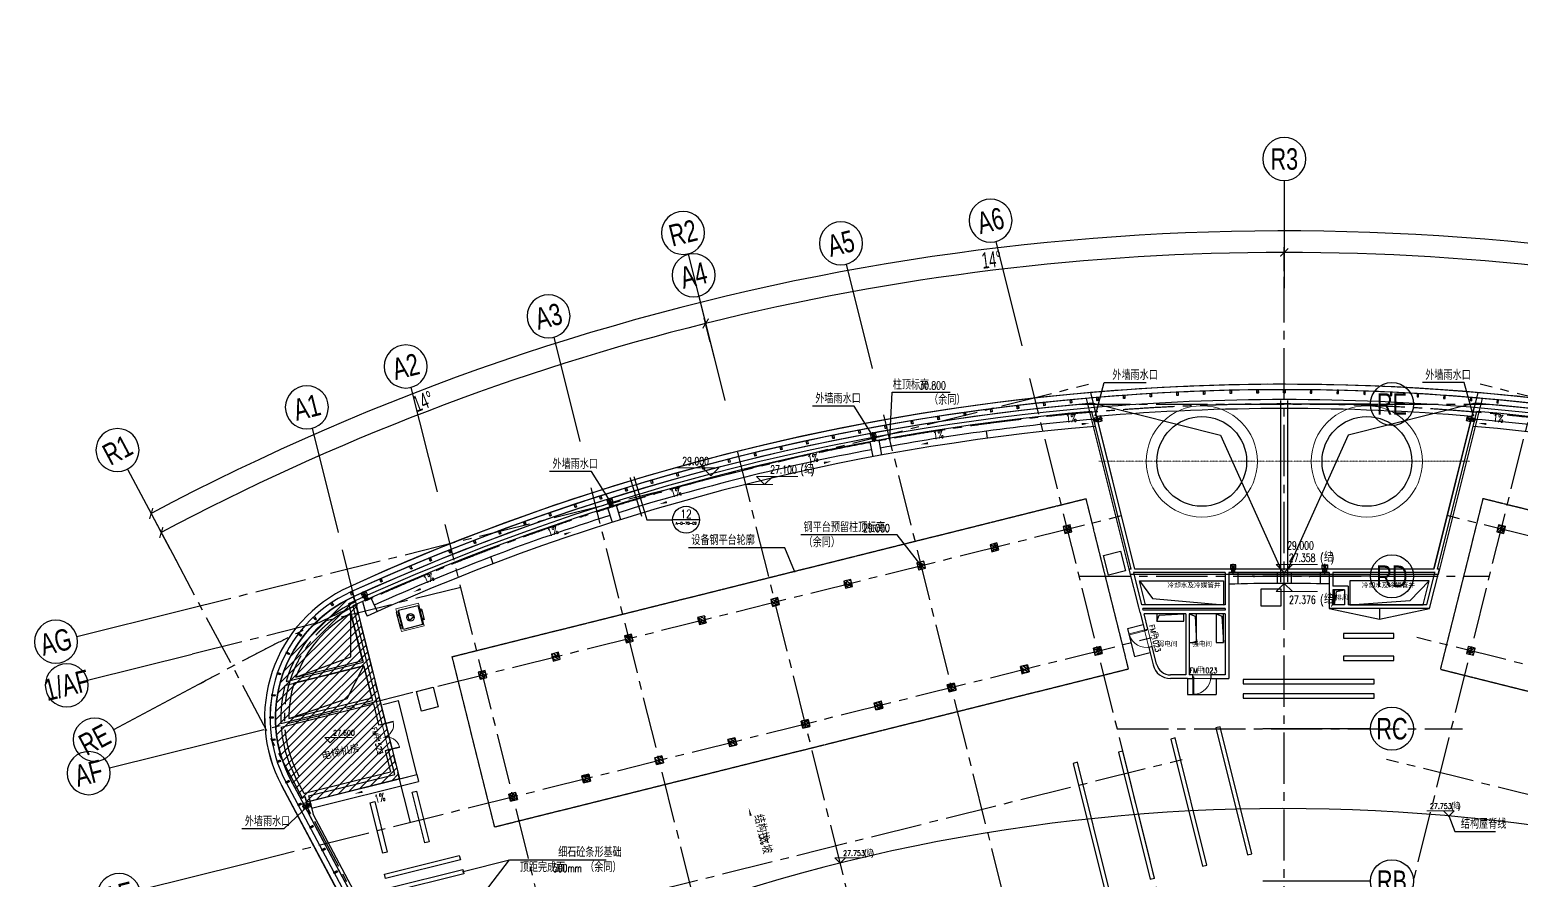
# Model space of a CAD drawing. Extents: x 138868 to 1251000, y -188972 to 132579.
# Drawn here: x 1084868 to 1168005, y 81236 to 128639 of the extents above; entities that cross this region are included whole.
import ezdxf
from ezdxf.enums import TextEntityAlignment as Align

# ---------------------------------------------------------------- set-up
doc = ezdxf.new("R2010")
doc.units = 0
for name, pattern in [('CENTER2', [28.575, 19.05, -3.175, 3.175, -3.175]), ('DASH', [0.35, 0.25, -0.1]), ('DASHDOT', [1, 0.5, -0.25, 0, -0.25])]:
    doc.linetypes.add(name, pattern=pattern)
doc.layers.get('0').update_dxf_attribs({"color": 8})
doc.layers.get('Defpoints').update_dxf_attribs({"color": 8})
for name, color, linetype in [('#幕墙线-平面', 8, 'Continuous'), ('#标注', 8, 'Continuous'), ('#结构边线+内凹外凸边线', 8, 'Continuous'), ('#轴线', 8, 'CENTER2'), ('A-FLOR', 8, 'Continuous'), ('A-FLOR-OVHD', 8, 'DASH'), ('A-FLOR-PIPE', 8, 'Continuous'), ('A-FLOR-SPCL', 8, 'Continuous'), ('A-FLOR-UNDR', 8, 'Continuous'), ('A-Hole', 8, 'Continuous'), ('COLUMN', 8, 'Continuous'), ('CURTWALL', 8, 'Continuous'), ('dim', 8, 'Continuous'), ('DIM_IDEN', 8, 'Continuous'), ('DIM_LEAD', 8, 'Continuous'), ('DIM_SYMB', 8, 'Continuous'), ('G-equip', 8, 'Continuous'), ('STAIR', 8, 'Continuous'), ('建-填充', 8, 'Continuous'), ('数据中心轮廓线', 8, 'Continuous'), ('暖-基础', 8, 'Continuous'), ('暖通风机', 8, 'Continuous')]:
    doc.layers.add(name, color=color, linetype=linetype)
for name, color, linetype, lineweight in [('DIM_ELEV', 8, 'Continuous', 5), ('DOOR_FIRE', 8, 'Continuous', 13), ('DOOR_FIRE_TEXT', 8, 'Continuous', 9), ('DOTE', 8, 'DASHDOT', 5), ('G-设备基础', 8, 'Continuous', 9), ('HVAC-TXT', 8, 'Continuous', 9), ('PUB_TEXT', 8, 'Continuous', 5), ('WALL', 8, 'Continuous', 30)]:
    doc.layers.add(name, color=color, linetype=linetype, lineweight=lineweight)
doc.styles.add('_TCH_DIM', font='SIMPLEX', dxfattribs={"bigfont": 'GBCBIG'})
doc.styles.add('_TCH_LABEL', font='COMPLEX', dxfattribs={"bigfont": 'GBCBIG'})
doc.styles.add('_TCH_WINDOW', font='SIMPLEX', dxfattribs={"height": 3.5, "bigfont": 'GBCBIG'})
doc.styles.add('JHZX', font='jrs.shx', dxfattribs={"width": 0.6, "bigfont": 'jhz.shx'})
doc.styles.get("Standard").update_dxf_attribs({"font": 'arial.ttf'})
doc.dimstyles.new('JZBZ-300', dxfattribs={"dimscale": 300, "dimtxt": 3, "dimasz": 1.5, "dimexe": 1, "dimexo": 1, "dimgap": 0.5, "dimtad": 1, "dimdec": 0, "dimdsep": 46, "dimtxsty": 'JHZX', "dimblk1": 'ARCHTICK', "dimblk2": 'ARCHTICK', "dimsah": 1, "dimcen": 0, "dimclrd": 1, "dimclre": 1, "dimclrt": 2, "dimadec": 1, "dimazin": 2, "dimtfac": 1, "dimtdec": 0, "dimtix": 1, "dimtmove": 0, "dimatfit": 3, "dimfxl": 1, "dimtolj": 1, "dimlwd": -1, "dimlwe": -1, "dimarcsym": 1})

# ---------------------------------------------------------------- blocks, each defined once
blk = doc.blocks.new('$DorLib2D$00000001')
for p, q in [((0.45, 0.975), (0.5, 0.975)), ((0.45, 0), (0.45, 0.975)), ((0.5, 0), (0.5, 0.975)), ((0.5, 0), (0.45, 0))]:
    blk.add_line(p, q)
blk.add_arc((0.475, 0), 0.975, 91.46928, 180)
blk = doc.blocks.new('$DorLib2D$00000002')
for p, q in [((-0.5, 0), (-0.5, 0.4875)), ((-0.475, 0.4875), (-0.5, 0.4875)), ((-0.475, 0), (-0.475, 0.4875)), ((0.475, 0), (0.475, 0.4875)), ((0.475, 0.4875), (0.5, 0.4875)), ((0.5, 0), (0.5, 0.4875)), ((-0.5, 0), (-0.475, 0)), ((0.5, 0), (0.475, 0))]:
    blk.add_line(p, q)
for centre, start, end in [((-0.4875, 0), 0, 88.53072), ((0.4875, 0), 91.46928, 180)]:
    blk.add_arc(centre, 0.4875, start, end)
blk = doc.blocks.new('ysd-w')
at = {"layer": 'A-FLOR-PIPE'}
blk.add_circle((0, 190), 50, dxfattribs=at)
at = {"layer": 'A-FLOR-SPCL'}
for p, q in [((-150, 340), (-35, 225)), ((-150, 100), (-43, 164)), ((35, 225), (150, 340)), ((150, 100), (43, 164))]:
    blk.add_line(p, q, dxfattribs=at)
at = {"layer": 'A-FLOR-SPCL', "ltscale": 0.2}
for p, q in [((-100, 100), (100, -100)), ((-100, -100), (100, 100)), ((0, -150), (0, 390))]:
    blk.add_line(p, q, dxfattribs=at)
at = {"layer": 'A-FLOR-SPCL'}
for points in [[(-150, 100), (150, 100), (150, 340), (-150, 340)], [(-100, -100), (100, -100), (100, 100), (-100, 100)]]:
    blk.add_lwpolyline(points, close=True, dxfattribs=at)
blk = doc.blocks.new('_FZH')
at = {"layer": '建-填充', "ltscale": 300}
h = blk.add_hatch(dxfattribs=at)
h.set_pattern_fill('钢筋混凝土', color=256, scale=0.125, angle=-90)
h.set_pattern_definition([(315, (-0.5, 0.5), (0.22097, 0.22097), []), (320, (-0.5, 0.5), (-0.07844, -0.89658), [0.09375, -1.03125]), (265, (-0.5, 0.5), (0.94024, 0.17344), [0.075, -0.825]), (10.45, (-0.5065, 0.4253), (0.8618, -0.72314), [0.07968, -0.87643]), (316.18, (-0.25, 0.5), (-0.2069, -1.3341), [0.1406, -1.5469]), (6.64, (-0.2672, 0.3888), (1.2176, -1.1683), [0.1195, -1.31464]), (261.18, (-0.25, 0.5), (1.2176, -1.1683), [0.1125, -1.2375]), (291, (-0.3125, 0.375), (-0.50327, -0.74613), [0.09375, -1.03125]), (236, (-0.3125, 0.375), (0.90644, -0.30414), [0.075, -0.825]), (341.45, (-0.3544, 0.3128), (0.40316, -1.0503), [0.07968, -0.87643]), (307.5, (-0.5, 0.5), (0.41612, -0.0152), [0, -0.815, 0, -0.8375, 0, -0.828125]), (277.5, (-0.5, 0.5), (0.49301, -0.32884), [0, -0.4775, 0, -0.79625, 0, -0.315625]), (237.5, (-0.5, 0.77875), (-0.028194, -0.66728), [0, -0.3125, 0, -0.975, 0, -1.29375]), (227.5, (-0.5, 0.90375), (0.12513, -0.72898), [0, -0.40625, 0, -0.6475, 0, -0.91875])])
h.paths.add_polyline_path([(-0.5, 0.5), (-0.5, -0.5), (0.5, -0.5), (0.5, 0.5)])
at = {"layer": '#结构边线+内凹外凸边线'}
blk.add_lwpolyline([(-0.5, -0.5), (0.5, -0.5), (0.5, 0.5), (-0.5, 0.5)], close=True, dxfattribs=at)
blk = doc.blocks.new('A$C1C9E567E')
at = {"layer": '暖通风机'}
for p, q in [((100, 1017), (0, 1017)), ((0, 1017), (0, 82)), ((26, 823), (70, 854)), ((26, 849), (61, 801)), ((33, 806), (77, 837)), ((44, 856), (79, 808)), ((150, 1017), (100, 1017)), ((100, 1017), (100, 82)), ((1250, 851), (1300, 851)), ((1400, 851), (1300, 851)), ((1300, 851), (1300, 249)), ((1400, 851), (1400, 249)), ((100, 82), (0, 82)), ((26, 251), (61, 299)), ((26, 277), (70, 246)), ((33, 294), (77, 263)), ((44, 244), (79, 292)), ((150, 82), (100, 82)), ((909, 550), (577, 719)), ((577, 719), (577, 381)), ((909, 550), (577, 381)), ((1250, 249), (1300, 249)), ((1400, 249), (1300, 249)), ((1326, 772), (1370, 802)), ((1326, 798), (1361, 749)), ((1326, 302), (1361, 351)), ((1326, 328), (1370, 298)), ((1333, 755), (1377, 785)), ((1333, 345), (1377, 315)), ((1344, 805), (1379, 756)), ((1344, 295), (1379, 344))]:
    blk.add_line(p, q, dxfattribs=at)
blk.add_lwpolyline([(150, 1100), (1250, 1100), (1250, 0), (150, 0), (150, 1100)], dxfattribs=at)
blk.add_circle((700, 550), 209, dxfattribs=at)
blk = doc.blocks.new('A$Cfefb2203')
at = {"layer": 'A-FLOR'}
h = blk.add_hatch(dxfattribs=at)
h.set_pattern_fill('ANSI31', color=256, scale=200)
h.set_pattern_definition([(45, (-1144447.16, 454132.05), (-224.5064, 224.5064), [])])
edge = h.paths.add_edge_path()
edge.add_line((-11863, 33547), (-17054, 32253))
edge.add_line((-17054, 32253), (-17126, 32544))
edge.add_line((-17126, 32544), (-17383, 32480))
edge.add_line((-17383, 32480), (-17916, 33482))
edge.add_arc((-11382, 36956), 7400, 114.45316, 208, ccw=False)
edge.add_line((-14445, 43692), (-14342, 43493))
edge.add_line((-14342, 43493), (-14149, 42716))
edge.add_line((-14149, 42716), (-11863, 33547))
blk.add_lwpolyline([(-11863, 33547), (-17054, 32253), (-17126, 32544), (-17383, 32480), (-17916, 33482, -0.432463), (-14445, 43692), (-14342, 43493), (-14149, 42716), (-11863, 33547)], format="xyb", dxfattribs=at)
at = {"layer": 'A-FLOR-OVHD'}
for points in [[(-8924, 40360), (26395, 49166), (28766, 39657), (-6553, 30852)], [(83851, 40360), (48533, 49166), (46162, 39657), (81481, 30852)]]:
    blk.add_lwpolyline(points, close=True, dxfattribs=at)
at = {"layer": 'A-FLOR-PIPE'}
for p, q in [((14857, 52429), (15012, 51593)), ((20911, 52532), (20857, 52928)), ((14365, 52337), (14520, 51501)), ((7441, 49954), (7345, 50343)), ((-267, 48658), (-12, 47847)), ((-124, 48703), (-184, 48894)), ((66, 48763), (6, 48954)), ((209, 48808), (465, 47997)), ((-6632, 45542), (-6774, 45916)), ((34364, 45041), (39964, 45041)), ((34364, 45041), (34364, 44399)), ((34864, 45041), (34864, 44411)), ((37464, 44441), (37464, 45041)), ((39464, 45041), (39464, 44423)), ((39964, 45041), (39964, 44414)), ((-13917, 43438), (-13761, 42813)), ((-13460, 43643), (-13111, 42868)), ((-13761, 42813), (-13672, 42616)), ((42763, 43041), (42763, 42441)), ((-16861, 32301), (-10892, 33789)), ((-16763, 31913), (-10796, 33401)), ((-10892, 33789), (-10796, 33401))]:
    blk.add_line(p, q, dxfattribs=at)
at = {"layer": 'A-FLOR-PIPE', "ltscale": 0.2}
for p, q in [((37064, 45041), (37064, 44441)), ((37864, 44441), (37864, 45041))]:
    blk.add_line(p, q, dxfattribs=at)
at = {"layer": 'A-FLOR-PIPE'}
blk.add_lwpolyline([(39964, 43041), (42763, 42441), (45563, 43041)], dxfattribs=at)
blk.add_circle((-17141, 32025), 100, dxfattribs=at)
for radius, start, end in [(124500, 94.9067, 100.42392), (124500, 79.57608, 85.0933), (124100, 94.87718, 114.3337), (124100, 65.37934, 85.12282), (124500, 100.65329, 107.34672), (124500, 107.57609, 114.05089), (124950, 107.39961, 107.52804), (114900, 88.75326, 91.54603), (102350, 66.77949, 113.30559)]:
    blk.add_arc((37464, -70459), radius, start, end, dxfattribs=at)
at = {"layer": 'A-FLOR-UNDR'}
for p, q in [((37264, 44513), (37264, 54642)), ((37664, 44513), (37664, 54642))]:
    blk.add_line(p, q, dxfattribs=at)
blk.add_lwpolyline([(26772, 54484, 0.085564), (-14445, 43692, 0.432463), (-17916, 33482), (-3183, 5774, 0.389733), (6262, 2445, -0.212437), (70731, 1525, 0.3894), (80263, 4576), (95813, 31838, 0.432715), (92641, 42149, 0.092827), (48155, 54484, 0.092827)], format="xyb", dxfattribs=at)
for radius, start, end in [(125400, 94.86901, 114.45317), (125150, 85.14939, 94.85429), (124650, 85.18641, 94.81359), (125400, 65.47785, 85.13099)]:
    blk.add_arc((37464, -70459), radius, start, end, dxfattribs=at)
at = {"layer": 'A-Hole'}
for points in [[(26820, 54488), (33902, 52708), (37264, 45241)], [(48108, 54488), (41026, 52708), (37664, 45241)], [(29391, 44591), (30118, 43592), (34064, 43241)], [(40264, 43241), (40368, 43984), (40814, 44091)], [(40264, 43241), (40368, 43984), (40814, 44091)], [(41114, 43241), (44472, 43485), (45537, 44591)], [(-17635, 39219), (-14583, 40341), (-14579, 42787)], [(30364, 42341), (30481, 42664), (31864, 42741)], [(32164, 42741), (32487, 42623), (32564, 41141)], [(33664, 42741), (33987, 42623), (34064, 41141)], [(-18032, 36904), (-14787, 38032), (-13848, 39854)]]:
    blk.add_lwpolyline(points, dxfattribs=at)
for points in [[(34064, 44591), (34064, 43241), (29728, 43241), (29391, 44591)], [(40264, 44091), (40814, 44091), (40814, 43241), (40264, 43241)], [(40264, 44091), (40814, 44091), (40814, 43241), (40264, 43241)], [(41114, 44591), (41114, 43241), (45200, 43241), (45537, 44591)], [(30364, 42341), (31864, 42341), (31864, 42741), (30364, 42741)], [(32164, 42741), (32164, 41141), (32564, 41141), (32564, 42741)], [(33664, 42741), (33664, 41141), (34064, 41141), (34064, 42741)]]:
    blk.add_lwpolyline(points, close=True, dxfattribs=at)
for points in [[(-17635, 39219), (-13920, 40145), (-14579, 42787, 0.182518), (-17635, 39219, 0.401471)], [(-13400, 38059), (-13848, 39854), (-17747, 38882, 0.075559), (-18032, 36904), (-13400, 38059)]]:
    blk.add_lwpolyline(points, format="xyb", dxfattribs=at)
at = {"layer": 'COLUMN'}
for points in [[(26826, 40823), (27214, 40920), (27311, 40532), (26923, 40435)], [(48101, 40823), (47713, 40920), (47617, 40532), (48005, 40435)], [(22751, 39807), (23139, 39904), (23236, 39515), (22848, 39419)], [(18676, 38791), (19064, 38888), (19161, 38499), (18773, 38403)], [(14601, 37775), (14989, 37871), (15085, 37483), (14697, 37387)], [(10525, 36759), (10913, 36855), (11010, 36467), (10622, 36370)], [(6450, 35743), (6838, 35839), (6935, 35451), (6547, 35354)], [(2375, 34726), (2763, 34823), (2860, 34435), (2472, 34338)], [(-1700, 33710), (-1312, 33807), (-1216, 33419), (-1604, 33322)], [(-5776, 32694), (-5388, 32791), (-5291, 32403), (-5679, 32306)]]:
    blk.add_lwpolyline(points, close=True, dxfattribs=at)
at = {"layer": 'CURTWALL'}
blk.add_lwpolyline([(26747, 54783, 0.085564), (-14570, 43965, 0.432463), (-18181, 33341), (-3448, 5633, 0.389733), (6380, 2169, -0.212437), (70605, 1253, 0.3894), (80524, 4428), (96073, 31689, 0.432715), (92773, 42418, 0.092827), (48181, 54783)], format="xyb", dxfattribs=at)
blk.add_arc((37464, -70459), 125700, 85.10902, 94.89098, dxfattribs=at)
at = {"layer": 'DIM_ELEV'}
for p, q in [((5939, 50884), (3635, 50884)), ((5489, 50434), (5039, 50884)), ((5489, 50434), (5939, 50884)), ((7441, 49954), (8941, 49954)), ((8491, 49954), (8041, 50404)), ((8041, 50404), (10345, 50404)), ((8491, 49954), (8941, 50404)), ((37464, 45041), (37014, 45491)), ((37014, 45491), (39318, 45491)), ((37464, 45041), (37914, 45491)), ((37464, 44441), (37014, 43991)), ((37464, 44441), (37914, 43991)), ((37014, 43991), (39318, 43991)), ((-15729, 35555), (-16029, 35855)), ((-16029, 35855), (-14493, 35855)), ((-15729, 35555), (-15429, 35855)), ((46941, 31771), (45405, 31771)), ((46641, 31471), (46341, 31771)), ((46641, 31471), (46941, 31771)), ((12703, 28851), (12403, 29151)), ((12403, 29151), (13939, 29151)), ((12703, 28851), (13003, 29151))]:
    blk.add_line(p, q, dxfattribs=at)
at = {"layer": 'DIM_IDEN'}
for p, q in [((1207, 50410), (1933, 47991)), ((1933, 47991), (3364, 47991)), ((4864, 47991), (3364, 47991))]:
    blk.add_line(p, q, dxfattribs=at)
at = {"layer": 'DIM_IDEN', "const_width": 75}
blk.add_lwpolyline([(992, 50345), (1642, 48178)], dxfattribs=at)
at = {"layer": 'DIM_IDEN'}
blk.add_circle((4114, 47991), 750, dxfattribs=at)
at = {"layer": 'DIM_LEAD'}
for p, q in [((15467, 52488), (15598, 55095)), ((15598, 55095), (18828, 55095)), ((26935, 53819), (27429, 55634)), ((27429, 55634), (29762, 55634)), ((47498, 55634), (45166, 55634)), ((47992, 53819), (47498, 55634)), ((13493, 54327), (11161, 54327)), ((14532, 52672), (13493, 54327)), ((-1158, 50674), (-3491, 50674)), ((-119, 49019), (-1158, 50674)), ((15888, 47149), (10509, 47149)), ((17225, 45437), (15888, 47149)), ((9627, 46428), (4248, 46428)), ((10162, 45119), (9627, 46428)), ((-16908, 32083), (-18311, 30756)), ((46633, 31479), (46973, 30613)), ((-18311, 30756), (-20644, 30756)), ((46973, 30613), (49244, 30613)), ((-8307, 28379), (-5727, 29036)), ((-7799, 26341), (-5727, 29036)), ((-5727, 29036), (-348, 29036))]:
    blk.add_line(p, q, dxfattribs=at)
at = {"layer": 'DIM_LEAD', "const_width": 60}
for points in [[(26927, 53790, 1), (26943, 53848, 1)], [(48000, 53790, 1), (47984, 53848, 1)], [(14548, 52647, 1), (14516, 52698, 1)], [(15465, 52459, 1), (15468, 52518, 1)], [(-103, 48994, 1), (-135, 49045, 1)], [(10174, 45091, 1), (10151, 45147, 1)], [(17243, 45413, 1), (17206, 45461, 1)], [(-16887, 32103, 1), (-16930, 32062, 1)], [(46622, 31507, 1), (46644, 31451, 1)], [(-8336, 28371, 1), (-8278, 28386, 1)]]:
    blk.add_lwpolyline(points, format="xyb", close=True, dxfattribs=at)
at = {"layer": 'DIM_SYMB'}
for points in [[(24538, 53167, 0, 0, 0), (26620, 53366, 0, 120, 0), (26173, 53323, 0, 0, 0)], [(50356, 53175, 0, 0, 0), (48273, 53373, 0, 120, 0), (48721, 53331, 0, 0, 0)], [(19225, 52513, 0, 0, 0), (17158, 52189, 0, 120, 0), (17603, 52258, 0, 0, 0)], [(10195, 50813, 0, 0, 0), (12240, 51253, 0, 120, 0), (11800, 51159, 0, 0, 0)], [(4621, 49424, 0, 0, 0), (2608, 48853, 0, 120, 0), (3041, 48976, 0, 0, 0)], [(-4223, 46642, 0, 0, 0), (-2245, 47326, 0, 120, 0), (-2671, 47179, 0, 0, 0)], [(36685, 44841, 0, 0, 0), (35357, 44841, 0, 120, 0), (35807, 44841, 0, 0, 0)], [(37953, 44841, 0, 0, 0), (39282, 44841, 0, 120, 0), (38832, 44841, 0, 0, 0)], [(-9166, 44763, 0, 0, 0), (-11098, 43961, 0, 120, 0), (-10683, 44133, 0, 0, 0)], [(-12340, 33222, 0, 0, 0), (-14370, 32716, 0, 120, 0), (-13934, 32825, 0, 0, 0)], [(8343, 28977, 0, 0, 0), (7608, 31926, 0, 120, 0), (7717, 31490, 0, 0, 0)]]:
    blk.add_lwpolyline(points, format="xyseb", dxfattribs=at)
at = {"layer": 'DOOR_FIRE'}
for p, q in [((29906, 40873), (29664, 41843)), ((30100, 40921), (29858, 41892)), ((33364, 39341), (32364, 39341)), ((33364, 39141), (32364, 39141)), ((-12831, 36604), (-12468, 35148))]:
    blk.add_line(p, q, dxfattribs=at)
at = {"layer": 'DOTE'}
blk.add_line((27128, 51263), (47800, 51263), dxfattribs=at)
at = {"layer": 'G-equip'}
for centre in [(32864, 51242), (42064, 51242)]:
    blk.add_circle(centre, 2500, dxfattribs=at)
at = {"layer": 'G-设备基础'}
for centre in [(32864, 51242), (42064, 51242)]:
    blk.add_circle(centre, 3100, dxfattribs=at)
at = {"layer": 'HVAC-TXT'}
blk.add_lwpolyline([(-12063, 43030), (-10802, 43345), (-10487, 42083), (-11748, 41769)], close=True, dxfattribs=at)
at = {"layer": 'STAIR'}
for p, q in [((32064, 39141), (32064, 38241)), ((33664, 39141), (33664, 38241)), ((-12794, 37695), (-11921, 37913)), ((-10892, 33789), (-11921, 37913)), ((32064, 38241), (33664, 38241)), ((-11766, 33571), (-10892, 33789))]:
    blk.add_line(p, q, dxfattribs=at)
blk.add_lwpolyline([(29591, 42134), (28718, 41917), (29105, 40364), (29978, 40582)], dxfattribs=at)
at = {"layer": 'WALL'}
for p, q in [((29126, 45241), (26881, 54243)), ((45802, 45241), (48046, 54243)), ((28920, 45241), (26729, 54029)), ((46008, 45241), (48199, 54029)), ((29346, 43117), (28817, 45241)), ((28920, 45241), (28817, 45241)), ((34164, 45041), (29048, 45041)), ((29048, 45041), (29073, 45041)), ((29521, 43241), (29073, 45041)), ((34264, 45241), (29126, 45241)), ((34164, 45041), (34164, 43241)), ((40064, 45241), (34264, 45241)), ((39964, 45041), (34364, 45041)), ((34364, 45041), (34364, 43141)), ((39964, 45041), (39964, 44191)), ((45802, 45241), (40064, 45241)), ((40164, 45041), (40164, 44291)), ((45880, 45041), (40164, 45041)), ((45406, 43241), (45855, 45041)), ((45563, 43041), (46111, 45241)), ((45855, 45041), (45880, 45041)), ((46111, 45241), (46008, 45241)), ((39964, 44191), (39964, 43041)), ((41014, 44291), (40164, 44291)), ((40814, 44091), (40164, 44091)), ((40164, 44091), (40164, 43241)), ((40814, 44091), (40814, 43241)), ((41014, 44291), (41014, 43241)), ((-14706, 43298), (-13896, 40048)), ((-14321, 43419), (-14445, 43692)), ((34164, 43241), (29521, 43241)), ((40814, 43241), (40164, 43241)), ((45406, 43241), (41014, 43241)), ((-14472, 43186), (-13678, 40000)), ((29421, 42817), (29346, 43117)), ((29421, 42817), (29664, 41843)), ((34164, 43041), (29571, 43041)), ((29596, 42941), (29571, 43041)), ((32064, 42941), (29596, 42941)), ((31964, 42741), (29646, 42741)), ((29858, 41892), (29646, 42741)), ((31964, 42741), (31964, 39341)), ((34164, 42941), (32064, 42941)), ((34164, 42741), (32164, 42741)), ((32164, 42741), (32164, 39341)), ((34164, 43041), (34164, 42941)), ((34164, 42741), (34164, 39341)), ((34364, 43141), (34364, 42841)), ((34364, 42841), (34364, 39141)), ((40914, 43041), (39964, 43041)), ((45563, 43041), (40914, 43041)), ((29664, 41843), (29858, 41892)), ((30100, 40921), (29906, 40873)), ((29906, 40873), (30148, 39899)), ((30343, 39947), (30100, 40921)), ((-18188, 38978), (-13896, 40048)), ((-13678, 40000), (-13145, 37865)), ((-18250, 38757), (-13848, 39854)), ((-13848, 39854), (-13364, 37914)), ((31964, 39341), (31119, 39341)), ((32064, 39141), (31119, 39141)), ((32064, 39141), (32364, 39141)), ((32364, 39341), (32164, 39341)), ((32364, 39141), (32364, 39341)), ((34164, 39341), (33364, 39341)), ((33364, 39341), (33364, 39141)), ((33364, 39141), (34364, 39141)), ((-18475, 36639), (-13364, 37914)), ((-18463, 36436), (-13315, 37720)), ((-13315, 37720), (-13025, 36555)), ((-12831, 36604), (-13145, 37865)), ((-13025, 36555), (-12831, 36604)), ((-12468, 35148), (-12662, 35100)), ((-12662, 35100), (-12372, 33935)), ((-12129, 33790), (-12468, 35148)), ((-17383, 32480), (-17916, 33482)), ((-17180, 32737), (-17651, 33623)), ((-17078, 32762), (-12372, 33935)), ((-16932, 32592), (-12129, 33790)), ((-17383, 32480), (-17126, 32544)), ((-17180, 32737), (-17078, 32762)), ((-17126, 32544), (-16870, 31514)), ((-16932, 32592), (-16682, 31587)), ((-12630, 23540), (-16870, 31514)), ((-12490, 23703), (-16682, 31587))]:
    blk.add_line(p, q, dxfattribs=at)
for centre, radius, start, end in [((37464, -70459), 125150, 94.85061, 114.63656), ((37464, -70459), 125150, 65.45659, 85.14939), ((37464, -70459), 124950, 94.92872, 114.56048), ((37464, -70459), 124950, 65.43952, 85.07128), ((-11382, 36956), 7400, 114.45317, 165.27539), ((-11382, 36956), 7100, 114.45317, 163.45448), ((31119, 40141), 800, 194, 270), ((31119, 40141), 1000, 194, 270), ((-11382, 36956), 7400, 165.27539, 183.67506), ((-11382, 36956), 7100, 165.31108, 182.55871), ((-11382, 36956), 7400, 183.67506, 208), ((-11382, 36956), 7100, 184.20086, 208)]:
    blk.add_arc(centre, radius, start, end, dxfattribs=at)
at = {"layer": '数据中心轮廓线'}
blk.add_line((-4184, 6378), (-18446, 33200), dxfattribs=at)
blk.add_lwpolyline([(29126, 45241), (26673, 55078, 0.085468), (-14694, 44239, 0.432463), (-18446, 33200), (-3713, 5492, 0.389733), (6498, 1893, -0.212437), (70479, 981, 0.3894), (80785, 4279), (96334, 31540, 0.432715), (92905, 42688, 0.09273), (48255, 55078), (45802, 45241)], format="xyb", close=True, dxfattribs=at)
for centre, radius, start, end in [((37464, -70459), 126000, 85.0411, 94.91561), ((-11382, 36956), 8000, 114.45317, 208)]:
    blk.add_arc(centre, radius, start, end, dxfattribs=at)
at = {"layer": '暖-基础'}
for points in [[(28327, 46232), (28601, 45136), (27664, 44902), (27391, 45999)], [(37264, 44136), (37264, 43176), (36164, 43176), (36164, 44136)], [(40764, 41391), (43564, 41391), (43564, 41641), (40764, 41641)], [(40764, 40141), (43564, 40141), (43564, 40391), (40764, 40391)], [(35164, 38841), (42464, 38841), (42464, 39091), (35164, 39091)], [(-9977, 38655), (-9704, 37558), (-10640, 37325), (-10914, 38421)], [(35164, 38041), (42464, 38041), (42464, 38291), (35164, 38291)], [(33137, 28741), (31371, 35824), (31128, 35763), (32894, 28680)], [(35659, 29370), (33893, 36453), (33651, 36392), (35417, 29309)], [(30226, 28015), (28460, 35098), (28217, 35038), (29983, 27954)], [(27703, 27386), (25937, 34469), (25694, 34409), (27460, 27325)], [(-10216, 30041), (-10458, 29981), (-11160, 32795), (-10917, 32855)], [(-12544, 29461), (-12787, 29400), (-13489, 32214), (-13246, 32275)], [(-8470, 29034), (-12642, 27993), (-12703, 28236), (-8531, 29276)], [(-8277, 28257), (-12449, 27217), (-12509, 27460), (-8337, 28500)]]:
    blk.add_lwpolyline(points, close=True, dxfattribs=at)
at = {"layer": 'A-FLOR-PIPE'}
for p, rotation in [((26948, 53562), 283.9999994114998), ((14592, 52481), 10.53848169782257), ((-59, 48828), 17.46156689554727), ((-13729, 43632), 24.21176555529442), ((-16908, 32083), 104.0000000017371)]:
    blk.add_blockref('ysd-w', p, dxfattribs=dict(at, rotation=rotation))
at = {"layer": 'A-FLOR-PIPE', "xscale": -0.9999999999999997, "rotation": 76.00000058850017}
blk.add_blockref('ysd-w', (47980, 53562), dxfattribs=at)
at = {"layer": 'A-FLOR-PIPE'}
blk.add_blockref('ysd-w', (34614, 45141), dxfattribs=at)
at = {"layer": 'A-FLOR-PIPE', "xscale": -1}
blk.add_blockref('ysd-w', (39714, 45141), dxfattribs=at)
at = {"layer": 'COLUMN'}
for p, xscale, yscale, zscale, rotation in [((25375, 47469), 400.0000000000923, 400.0000000000923, 400.0000000000923, 13.99999999999637), ((49552, 47469), 400.0000000000499, 400.0000000000499, 400.0000000000499, 75.99999999999352), ((21300, 46453), 400.0000000000923, 400.0000000000923, 400.0000000000923, 13.99999999999637), ((17225, 45437), 400.0000000000923, 400.0000000000923, 400.0000000000923, 13.99999999999637), ((13150, 44421), 400.0000000000923, 400.0000000000923, 400.0000000000923, 13.99999999999637), ((9074, 43405), 400.0000000000923, 400.0000000000923, 400.0000000000923, 13.99999999999637), ((4999, 42389), 400.0000000000923, 400.0000000000923, 400.0000000000923, 13.99999999999637), ((924, 41373), 400.0000000000923, 400.0000000000923, 400.0000000000923, 13.99999999999637), ((27069, 40677), 400.0000000000923, 400.0000000000923, 400.0000000000923, 13.99999999999637), ((47859, 40677), 400.0000000000499, 400.0000000000499, 400.0000000000499, 75.99999999999352), ((-3151, 40357), 400.0000000000923, 400.0000000000923, 400.0000000000923, 13.99999999999637), ((-7227, 39341), 400.0000000000923, 400.0000000000923, 400.0000000000923, 13.99999999999637), ((22993, 39661), 400.0000000000923, 400.0000000000923, 400.0000000000923, 13.99999999999637), ((18918, 38645), 400.0000000000923, 400.0000000000923, 400.0000000000923, 13.99999999999637), ((14843, 37629), 400.0000000000923, 400.0000000000923, 400.0000000000923, 13.99999999999637), ((10768, 36613), 400.0000000000923, 400.0000000000923, 400.0000000000923, 13.99999999999637), ((6693, 35597), 400.0000000000923, 400.0000000000923, 400.0000000000923, 13.99999999999637), ((2617, 34581), 400.0000000000923, 400.0000000000923, 400.0000000000923, 13.99999999999637), ((-1458, 33565), 400.0000000000923, 400.0000000000923, 400.0000000000923, 13.99999999999637), ((-5533, 32549), 400.0000000000923, 400.0000000000923, 400.0000000000923, 13.99999999999637)]:
    blk.add_blockref('_FZH', p, dxfattribs=dict(at, xscale=xscale, yscale=yscale, zscale=zscale, rotation=rotation))
at = {"layer": 'DOOR_FIRE', "zscale": 200}
for name, p, xscale, yscale, rotation in [('$DorLib2D$00000001', (29882, 41382), 1000, 1000, 104.0000000000016), ('$DorLib2D$00000001', (32864, 39241), 1000, 1000, 180.0000000000091), ('$DorLib2D$00000002', (-12747, 35852), -1500, 1500, 283.9999999999802)]:
    blk.add_blockref(name, p, dxfattribs=dict(at, xscale=xscale, yscale=yscale, rotation=rotation))
at = {"layer": '暖通风机', "rotation": 13.9999984696355}
blk.add_blockref('A$C1C9E567E', (-11793, 41844), dxfattribs=at)
at = {"layer": 'DOOR_FIRE_TEXT', "style": '_TCH_WINDOW', "width": 0.705882}
for s, p in [('FM', (29915, 42094)), ('1023', (30076, 41448)), ('FM', (-13435, 36384)), ('1523', (-13274, 35738))]:
    blk.add_text(s, height=297.5, rotation=284, dxfattribs=at).set_placement(p)
at = {"layer": 'DOOR_FIRE_TEXT', "style": '_TCH_WINDOW'}
for p in [(30017, 41687), (-13333, 35976)]:
    blk.add_text('甲', height=338, rotation=284, dxfattribs=at).set_placement(p)
at = {"layer": 'DOOR_FIRE_TEXT', "style": '_TCH_WINDOW', "width": 0.705882}
for s, p in [('FM', (32181, 39446)), ('1023', (32847, 39446))]:
    blk.add_text(s, height=297.5, dxfattribs=at).set_placement(p)
at = {"layer": 'DOOR_FIRE_TEXT', "style": '_TCH_WINDOW'}
blk.add_text('甲', height=338, dxfattribs=at).set_placement((32601, 39446))
at = {"layer": 'PUB_TEXT', "style": '_TCH_DIM'}
for s, height, p in [('柱顶标高', 506.4, (15636, 55252)), ('外墙雨水口', 506.4, (27878, 55791)), ('外墙雨水口', 506.4, (45323, 55791)), ('外墙雨水口', 506.4, (11318, 54484)), ('（余同）', 506.4, (17662, 54412)), ('外墙雨水口', 506.4, (-3333, 50831)), ('结', 506, (10705, 50562)), ('钢平台预留柱顶标高', 506.4, (10666, 47307)), ('设备钢平台轮廓', 506.4, (4405, 46586)), ('（余同）', 506.4, (10666, 46467)), ('结', 506, (39678, 45648)), ('结', 506, (39678, 43308)), ('结', 338, (46893, 31876)), ('外墙雨水口', 506.4, (-20486, 30913)), ('结构屋脊线', 506.4, (47310, 30771)), ('细石砼条形基础', 506.4, (-3019, 29193)), ('结', 338, (14179, 29256)), ('顶距完成面', 506.4, (-5156, 28353)), ('（余同）', 506.4, (-1513, 28353))]:
    blk.add_text(s, height=height, dxfattribs=at).set_placement(p)
at = {"layer": 'PUB_TEXT', "style": '_TCH_DIM', "width": 0.705882}
for s, height, p in [('30.800', 446.2, (17110, 55252)), ('29.000', 446.2, (3902, 51041)), ('27.100', 446.2, (8800, 50562)), ('(', 446, (10495, 50562)), (')', 446, (11074, 50562)), ('29.000', 446.2, (13984, 47307)), ('29.000', 446.2, (37623, 46331)), ('27.358', 446.2, (37713, 45648)), ('(', 446, (39468, 45648)), (')', 446, (40046, 45648)), ('27.376', 446.2, (37728, 43308)), ('(', 446, (39468, 43308)), (')', 446, (40046, 43308)), ('27.600', 297.5, (-15563, 35960)), ('27.753', 297.5, (45583, 31876)), ('(', 298, (46753, 31876)), (')', 298, (47139, 31876)), ('27.753', 297.5, (12869, 29256)), ('(', 298, (14039, 29256)), (')', 298, (14425, 29256)), ('500mm', 446.2, (-3313, 28353))]:
    blk.add_text(s, height=height, dxfattribs=at).set_placement(p)
for s, rotation, p in [('1%', 5.45069, (25310, 53399)), ('1%', 354.54931, (49075, 53455)), ('1%', 8.92234, (17915, 52467)), ('1%', 12.15485, (10935, 51133)), ('1%', 15.84515, (3326, 49220)), ('1%', 19.07766, (-3527, 47050)), ('1%', 22.54931, (-10428, 44410)), ('1%', 14, (-13193, 32197)), ('3%', 284, (8146, 30419))]:
    blk.add_text(s, height=446.2, rotation=rotation, dxfattribs=at).set_placement(p)
at = {"layer": 'PUB_TEXT', "style": '_TCH_LABEL'}
for s, height, p, p2 in [('12', 462, (3795, 48077), (4433, 48077)), ('A-0-70-02', 127, (3530, 47726), (4697, 47726))]:
    blk.add_text(s, height=height, dxfattribs=at).set_placement(p, p2, align=Align.FIT)
at = {"layer": 'PUB_TEXT'}
for s, p in [('冷却水及冷媒管井', (30949, 44208)), ('冷却水及冷媒管井', (41786, 44208)), ('排风', (40298, 43530)), ('弱电间', (30399, 40949)), ('强电间', (32326, 40949))]:
    blk.add_text(s, height=264.3, dxfattribs=at).set_placement(p)
blk.add_text('电梯机房', height=396.5, rotation=13.49242, dxfattribs=at).set_placement((-16157, 34617))
at = {"layer": 'PUB_TEXT', "style": '_TCH_DIM'}
for s, height, p in [('结构找', 506.4, (7878, 31492)), ('坡', 506, (8298, 29807))]:
    blk.add_text(s, height=height, rotation=284, dxfattribs=at).set_placement(p)
blk = doc.blocks.new('*U3166')
blk.add_line((0, -20), (0, 0))
blk.add_circle((0, -24), 4)
at = {"style": 'JHZX', "width": 0.75}
blk.add_attdef('AXES', text='', height=4, dxfattribs=at).set_placement((0, -24), align=Align.MIDDLE_CENTER)
blk = doc.blocks.new('*U3167')
blk.add_line((20, 0), (0, 0))
blk.add_circle((24, 0), 4)
at = {"style": 'JHZX', "width": 0.75}
blk.add_attdef('AXES', text='', height=4, dxfattribs=at).set_placement((24, 0), align=Align.MIDDLE_CENTER)
blk = doc.blocks.new('_ARCHTICK')
at = {"color": 0, "linetype": 'ByBlock', "const_width": 0.15}
blk.add_lwpolyline([(-0.5, -0.5), (0.5, 0.5)], dxfattribs=at)
blk = doc.blocks.new('*D3332')
at = {"layer": '#标注', "ltscale": 300, "transparency": 16777216}
for p, q in [((1092691, 99692), (1091494, 101944)), ((1245030, 79636), (1246769, 81501))]:
    blk.add_line(p, q, dxfattribs=at)
blk.add_arc((1154802, -17122), 134550, 47, 118, dxfattribs=at)
at = {"layer": 'Defpoints', "color": 0, "ltscale": 300, "transparency": 16777216}
for p in [(1199347, 109841), (1092832, 99427), (1244826, 79417), (1154802, -17122)]:
    blk.add_point(p, dxfattribs=at)
at = {"layer": '#标注', "ltscale": 300, "transparency": 16777216, "xscale": 450, "yscale": 450, "zscale": 450}
for p, rotation in [((1091635, 101679), 207.9999999999995), ((1246565, 81282), 316.9999999936651)]:
    blk.add_blockref('_ARCHTICK', p, dxfattribs=dict(at, rotation=rotation))
at = {"layer": '#标注', "ltscale": 300, "transparency": 16777216, "insert": (1172443, 116872), "char_height": 900, "attachment_point": 5, "rotation": 352.5, "style": 'JHZX'}
blk.add_mtext('\\A1;71°', dxfattribs=at)
blk = doc.blocks.new('*D3333')
at = {"layer": '#标注', "ltscale": 300, "transparency": 16777216}
for p, q in [((1220351, 97798), (1221020, 98971)), ((1245030, 79636), (1245951, 80624))]:
    blk.add_line(p, q, dxfattribs=at)
blk.add_arc((1154802, -17122), 133350, 47, 60.3, dxfattribs=at)
at = {"layer": 'Defpoints', "color": 0, "ltscale": 300, "transparency": 16777216}
for p in [(1220203, 97538), (1237936, 87143), (1244826, 79417), (1154802, -17122)]:
    blk.add_point(p, dxfattribs=at)
at = {"layer": '#标注', "ltscale": 300, "transparency": 16777216, "xscale": 450, "yscale": 450, "zscale": 450}
for p, rotation in [((1220871, 98710), 150.2999999171138), ((1245746, 80404), 316.9999999936651)]:
    blk.add_blockref('_ARCHTICK', p, dxfattribs=dict(at, rotation=rotation))
at = {"layer": '#标注', "ltscale": 300, "transparency": 16777216, "insert": (1234196, 90763), "char_height": 900, "attachment_point": 5, "rotation": 323.65, "style": 'JHZX'}
blk.add_mtext('\\A1;13.3°', dxfattribs=at)
blk = doc.blocks.new('*D3334')
at = {"layer": '#标注', "ltscale": 300, "transparency": 16777216}
for p, q in [((1186808, 111249), (1187135, 112558)), ((1220351, 97798), (1221020, 98971))]:
    blk.add_line(p, q, dxfattribs=at)
blk.add_arc((1154802, -17122), 133350, 60.3, 76, dxfattribs=at)
at = {"layer": 'Defpoints', "color": 0, "ltscale": 300, "transparency": 16777216}
for p in [(1186736, 110957), (1210031, 104254), (1220203, 97538), (1154802, -17122)]:
    blk.add_point(p, dxfattribs=at)
at = {"layer": '#标注', "ltscale": 300, "transparency": 16777216, "xscale": 450, "yscale": 450, "zscale": 450}
for p, rotation in [((1187062, 112267), 165.9999999999989), ((1220871, 98710), 330.2999999171137)]:
    blk.add_blockref('_ARCHTICK', p, dxfattribs=dict(at, rotation=rotation))
at = {"layer": '#标注', "ltscale": 300, "transparency": 16777216, "insert": (1204655, 107206), "char_height": 900, "attachment_point": 5, "rotation": 338.15, "style": 'JHZX'}
blk.add_mtext('\\A1;15.7°', dxfattribs=at)
blk = doc.blocks.new('*D3335')
at = {"layer": '#标注', "ltscale": 300, "transparency": 16777216}
for p, q in [((1154802, 115178), (1154802, 116528)), ((1186808, 111249), (1187135, 112558))]:
    blk.add_line(p, q, dxfattribs=at)
blk.add_arc((1154802, -17122), 133350, 76, 90, dxfattribs=at)
at = {"layer": 'Defpoints', "color": 0, "ltscale": 300, "transparency": 16777216}
for p in [(1154802, 114878), (1176428, 114463), (1186736, 110957), (1154802, -17122)]:
    blk.add_point(p, dxfattribs=at)
at = {"layer": '#标注', "ltscale": 300, "transparency": 16777216, "xscale": 450, "yscale": 450, "zscale": 450}
for p, rotation in [((1154802, 116228), 179.9999999999996), ((1187062, 112267), 345.999999999999)]:
    blk.add_blockref('_ARCHTICK', p, dxfattribs=dict(at, rotation=rotation))
at = {"layer": '#标注', "ltscale": 300, "transparency": 16777216, "insert": (1171126, 115830), "char_height": 900, "attachment_point": 5, "rotation": 353, "style": 'JHZX'}
blk.add_mtext('\\A1;14°', dxfattribs=at)
blk = doc.blocks.new('*D3336')
at = {"layer": '#标注', "ltscale": 300, "transparency": 16777216}
for p, q in [((1154802, 115178), (1154802, 116528)), ((1122796, 111249), (1122469, 112558))]:
    blk.add_line(p, q, dxfattribs=at)
blk.add_arc((1154802, -17122), 133350, 90, 104, dxfattribs=at)
at = {"layer": 'Defpoints', "color": 0, "ltscale": 300, "transparency": 16777216}
for p in [(1143953, 115786), (1154802, 114878), (1122868, 110957), (1154802, -17122)]:
    blk.add_point(p, dxfattribs=at)
at = {"layer": '#标注', "ltscale": 300, "transparency": 16777216, "xscale": 450, "yscale": 450, "zscale": 450}
for p, rotation in [((1154802, 116228), 359.9999999999996), ((1122542, 112267), 194.0000000000007)]:
    blk.add_blockref('_ARCHTICK', p, dxfattribs=dict(at, rotation=rotation))
at = {"layer": '#标注', "ltscale": 300, "transparency": 16777216, "insert": (1138478, 115830), "char_height": 900, "attachment_point": 5, "rotation": 7, "style": 'JHZX'}
blk.add_mtext('\\A1;14°', dxfattribs=at)
blk = doc.blocks.new('*D3337')
at = {"layer": '#标注', "ltscale": 300, "transparency": 16777216}
for p, q in [((1122796, 111249), (1122469, 112558)), ((1092691, 99692), (1092057, 100884))]:
    blk.add_line(p, q, dxfattribs=at)
blk.add_arc((1154802, -17122), 133350, 104, 118, dxfattribs=at)
at = {"layer": 'Defpoints', "color": 0, "ltscale": 300, "transparency": 16777216}
for p in [(1122868, 110957), (1112122, 109214), (1092832, 99427), (1154802, -17122)]:
    blk.add_point(p, dxfattribs=at)
at = {"layer": '#标注', "ltscale": 300, "transparency": 16777216, "xscale": 450, "yscale": 450, "zscale": 450}
for p, rotation in [((1122542, 112267), 14.00000000000064), ((1092198, 100619), 207.9999999999994)]:
    blk.add_blockref('_ARCHTICK', p, dxfattribs=dict(at, rotation=rotation))
at = {"layer": '#标注', "ltscale": 300, "transparency": 16777216, "insert": (1106799, 107932), "char_height": 900, "attachment_point": 5, "rotation": 21, "style": 'JHZX'}
blk.add_mtext('\\A1;14°', dxfattribs=at)
blk = doc.blocks.new('LZ')
at = {"layer": '#幕墙线-平面', "ltscale": 250}
for points in [[(-33, 0, -0.414214), (-40, 7), (-40, 172, -0.414214), (-33, 180), (32, 180, -0.414214), (40, 172), (40, 7, -0.414214), (32, 0)], [(-33, 6, -0.414214), (-34, 7), (-34, 172, -0.414214), (-33, 174), (32, 174, -0.414214), (34, 172), (34, 7, -0.414214), (32, 6)]]:
    blk.add_lwpolyline(points, format="xyb", close=True, dxfattribs=at)

msp = doc.modelspace()

# ---------------------------------------------------------------- linework, layer by layer
at = {"layer": '#幕墙线-平面', "ltscale": 500}
msp.add_lwpolyline([(1234785.7, 80237, 0.2860735), (1102644.4, 97576.7, 0.4324632), (1098892.4, 86538.5), (1113625.3, 58830, 0.3897333), (1123836.5, 55231, -0.2739153), (1203366.8, 44807.5, 0.3894), (1214154.3, 45646.7), (1235558.2, 68599.6, 0.4327153)], format="xyb", close=True, dxfattribs=at)
msp.add_lwpolyline([(1102644.4, 97576.7, 0.4324632), (1098892.4, 86538.5), (1113625.3, 58830, 0.3897333), (1123836.5, 55231, -0.2124371), (1187817.5, 54318.8, 0.3894), (1198122.7, 57617.2), (1213672.2, 84878.4, 0.4327153), (1210243.2, 96026, 0.224249), (1102644.4, 97576.7)], format="xyb", dxfattribs=at)
at = {"layer": '#幕墙线-平面'}
msp.add_lwpolyline([(1234595.3, 80005.2, 0.2860735), (1102768.6, 97303.6, 0.4324632), (1099157.3, 86679.4), (1113890.2, 58970.8, 0.3897333), (1123718.5, 55506.8, -0.2739153), (1203551.9, 45043.6, 0.3894), (1213934.9, 45851.3), (1235338.8, 68804.2, 0.4327153), (1234595.3, 80005.2)], format="xyb", dxfattribs=at)
at = {"layer": '#幕墙线-平面', "ltscale": 300}
msp.add_lwpolyline([(1102768.6, 97303.6, 0.4324632), (1099157.3, 86679.4), (1113890.2, 58970.8, 0.3897333), (1123718.5, 55506.8, -0.2124371), (1187943.4, 54591.2, 0.3894), (1197862.1, 57765.8), (1213411.6, 85027, 0.4327153), (1210111.2, 95756.6, 0.224249)], format="xyb", close=True, dxfattribs=at)
at = {"layer": '#轴线', "ltscale": 150}
for p, q in [((1154802, 52322.3), (1154802, 114878.4)), ((1152523.4, 61461.4), (1140620.8, 109200)), ((1157080.6, 61461.4), (1168983.2, 109200)), ((1093309, 96270.1), (1143891.3, 108881.7)), ((1216295, 96270.1), (1165712.7, 108881.7)), ((1143368.8, 107778.4), (1166235.2, 107778.4)), ((1144372.9, 59429.3), (1132470.3, 107167.8)), ((1138501, 48258), (1124319.8, 105135.7)), ((1128071.9, 55365), (1116169.3, 103103.5)), ((1095135.5, 88944.4), (1145717.8, 101556)), ((1214468.4, 88944.4), (1163886.2, 101556)), ((1119921.4, 53332.8), (1108018.9, 101071.4)), ((1122224.6, 44147.5), (1092831.7, 99427.5)), ((1106080.2, 84458.9), (1102294.1, 99644)), ((1143368.8, 98178.4), (1166235.2, 98178.4)), ((1093913.8, 93844.4), (1108889.8, 97578.3)), ((1096829, 82152.3), (1147411.3, 94763.9)), ((1221212.9, 80048.5), (1162192.7, 94763.9)), ((1145488.1, 89678.4), (1164737.8, 89678.4)), ((1098522.4, 75360.3), (1149104.7, 87971.8)), ((1211081.5, 75360.3), (1160499.2, 87971.8))]:
    msp.add_line(p, q, dxfattribs=at)
for centre, radius, start, end in [((1154802, -17121.6), 124900, 45.623668, 118.956278), ((1105956, 90293.8), 6900, 114.453166, 208)]:
    msp.add_arc(centre, radius, start, end, dxfattribs=at)
at = {"layer": 'dim', "ltscale": 300}
for points in [[(1146463.9, 98578.4), (1144011.3, 108415.5, 0.0854679), (1102644.4, 97576.2, 0.4324632), (1098892.4, 86538), (1113625.3, 58829.5, 0.3897333), (1123836.5, 55230.5, -0.2124371), (1187817.5, 54318.3, 0.3894), (1198122.7, 57616.7), (1213672.2, 84877.9, 0.4327153), (1210243.2, 96025.5, 0.0927305), (1165592.7, 108415.5), (1163140, 98578.4)], [(1146229.6, 98278.4), (1143782.1, 108094.4, 0.0849555), (1102768.6, 97303.1, 0.4324632), (1099157.3, 86678.9), (1113890.2, 58970.3, 0.3897333), (1123718.5, 55506.3, -0.2124371), (1187943.4, 54590.7, 0.3894), (1197862.1, 57765.3), (1213411.6, 85026.5, 0.4327153), (1210111.2, 95756.1, 0.0922174), (1165821.8, 108094.4), (1163374.4, 98278.4)]]:
    msp.add_lwpolyline(points, format="xyb", close=True, dxfattribs=at)

# ---------------------------------------------------------------- block references
at = {"layer": '#幕墙线-平面', "ltscale": 300}
for p, rotation in [((1144382.3, 108146.3), 184.7549057329059), ((1145868, 108261), 184.0756553878718), ((1147355, 108358.1), 183.3964050428381), ((1148843.1, 108437.6), 182.7171546978041), ((1150332, 108499.4), 182.0379043527703), ((1151821.5, 108543.6), 181.3586540077363), ((1153311.5, 108570.1), 180.6794036627026), ((1154802, 108578.9), 180), ((1136979.6, 107309), 188.1511574580754), ((1138455.9, 107511.6), 187.4719071130414), ((1139934.6, 107696.6), 186.7926567680076), ((1141415.3, 107864.1), 186.1134064229737), ((1142898, 108014), 185.4341560779398), ((1132566.4, 106596.6), 190.188908493177), ((1134034.6, 106851.5), 189.5096581481432), ((1135505.7, 107089), 188.8304078031092), ((1128181.3, 105727.7), 192.2266595282788), ((1129639.5, 106034.7), 191.5474091832448), ((1131101.3, 106324.3), 190.868158838211), ((1125276.3, 105062.1), 193.5851602183465), ((1126726.8, 105403.5), 192.9059098733127), ((1120950.4, 103934.9), 195.6229112534483), ((1122387.8, 104327.7), 194.9436609084143), ((1123829.9, 104703.4), 194.2644105633805), ((1118089.9, 103098.3), 196.981411943516), ((1119517.6, 103525.1), 196.3021615984821), ((1116667.3, 102654.7), 197.6606622885498), ((1113838.3, 101716.9), 199.0191629786176), ((1115250, 102194.2), 198.3399126335839), ((1111032.4, 100712.3), 200.3776636686854), ((1112432.4, 101222.9), 199.6984133236516), ((1109638.6, 100185.2), 201.0569140137194), ((1107158.2, 99199.3), 203.773915393855), ((1108251.1, 99641.5), 201.7361643587533), ((1106068.5, 98747), 203.0946650488211), ((1102769.6, 97304.1), 203.773915393855), ((1104409.2, 98035.1), 203.773915393855), ((1101672.3, 96692.8), 213.8015627837192), ((1100689, 95911.1), 223.1587955091839), ((1099845.8, 94980.1), 232.5160282346484), ((1099165.3, 93924.3), 241.873260960113), ((1098665.4, 92771.9), 251.2304936855776), ((1098359.6, 91553.5), 260.5877264110422), ((1098256, 90301.7), 269.9449591365068), ((1098357.2, 89049.7), 279.3021918619714), ((1098660.7, 87830.7), 288.659424587436), ((1099158.3, 86677.4), 297.9999999999995), ((1099828, 85417.9), 297.9999999999995), ((1100497.7, 84158.4), 297.9999999999995), ((1101167.4, 82899), 297.9999999999995), ((1101837, 81639.5), 297.9999999999995)]:
    msp.add_blockref('LZ', p, dxfattribs=dict(at, rotation=rotation))
for p, xscale, rotation in [((1154802, 108578.9), -1, 180), ((1156292.5, 108570.1), -1, 179.3205963372974), ((1157782.4, 108543.6), -1, 178.6413459922636), ((1159272, 108499.4), -1, 177.9620956472297), ((1160760.9, 108437.6), -1, 177.2828453021959), ((1162248.9, 108358.1), -1, 176.6035949571618), ((1163735.9, 108261), -0.9999999999999996, 175.924344612128), ((1165221.7, 108146.3), -0.9999999999999996, 175.2450942670941), ((1166706, 108014), -1, 174.5658439220602)]:
    msp.add_blockref('LZ', p, dxfattribs=dict(at, xscale=xscale, rotation=rotation))
at = {"layer": '#标注'}
ref = msp.add_blockref('*U3166', (1154802, 114240.5), dxfattribs=dict(at, xscale=-300.0000000000001, yscale=300.0000000000001, zscale=300.0000000000001, rotation=180))
ref.add_attrib('AXES', 'R3', dxfattribs={"layer": '0', "height": 1200, "style": 'JHZX', "width": 0.75}).set_placement((1154802, 121440.5), align=Align.MIDDLE_CENTER)
ref = msp.add_blockref('*U3166', (1140167.2, 111019.3), dxfattribs=dict(at, xscale=-300.0000000000002, yscale=300.0000000000002, zscale=300.0000000000001, rotation=193.9999999999983))
ref.add_attrib('AXES', 'A6', dxfattribs={"layer": '0', "height": 1200, "rotation": 14, "style": 'JHZX', "width": 0.75}).set_placement((1138425.4, 118005.4), align=Align.MIDDLE_CENTER)
ref = msp.add_blockref('*U3166', (1123024.5, 110333.8), dxfattribs=dict(at, xscale=-300.0000000000002, yscale=300.0000000000002, zscale=300.0000000000001, rotation=194.0098419021872))
ref.add_attrib('AXES', 'R2', dxfattribs={"layer": '0', "height": 1200, "rotation": 14.009842, "style": 'JHZX', "width": 0.75}).set_placement((1121281.5, 117319.7), align=Align.MIDDLE_CENTER)
ref = msp.add_blockref('*U3166', (1131826.3, 109750.7), dxfattribs=dict(at, xscale=-300.0000000000002, yscale=300.0000000000002, zscale=300.0000000000001, rotation=193.9999999999983))
ref.add_attrib('AXES', 'A5', dxfattribs={"layer": '0', "height": 1200, "rotation": 14, "style": 'JHZX', "width": 0.75}).set_placement((1130084.5, 116736.8), align=Align.MIDDLE_CENTER)
ref = msp.add_blockref('*U3166', (1123612.9, 107971.1), dxfattribs=dict(at, xscale=-300.0000000000002, yscale=300.0000000000002, zscale=300.0000000000001, rotation=193.9999999999983))
ref.add_attrib('AXES', 'A4', dxfattribs={"layer": '0', "height": 1200, "rotation": 14, "style": 'JHZX', "width": 0.75}).set_placement((1121871, 114957.3), align=Align.MIDDLE_CENTER)
ref = msp.add_blockref('*U3166', (1115526.1, 105683.6), dxfattribs=dict(at, xscale=-300.0000000000002, yscale=300.0000000000002, zscale=300.0000000000001, rotation=193.9999999999983))
ref.add_attrib('AXES', 'A3', dxfattribs={"layer": '0', "height": 1200, "rotation": 14, "style": 'JHZX', "width": 0.75}).set_placement((1113784.2, 112669.7), align=Align.MIDDLE_CENTER)
ref = msp.add_blockref('*U3166', (1107566.7, 102885), dxfattribs=dict(at, xscale=-300.0000000000002, yscale=300.0000000000002, zscale=300.0000000000001, rotation=193.9999999999983))
ref.add_attrib('AXES', 'A2', dxfattribs={"layer": '0', "height": 1200, "rotation": 14, "style": 'JHZX', "width": 0.75}).set_placement((1105824.8, 109871.2), align=Align.MIDDLE_CENTER)
ref = msp.add_blockref('*U3166', (1102053.5, 100609.2), dxfattribs=dict(at, xscale=-300.0000000000002, yscale=300.0000000000002, zscale=300.0000000000001, rotation=193.9999999999983))
ref.add_attrib('AXES', 'A1', dxfattribs={"layer": '0', "height": 1200, "rotation": 14, "style": 'JHZX', "width": 0.75}).set_placement((1100311.6, 107595.3), align=Align.MIDDLE_CENTER)
at = {"layer": '#标注', "xscale": 300, "yscale": 300}
for p, values in [((1153602, 107778.4), {'AXES': 'RE'}), ((1153602, 98178.4), {'AXES': 'RD'}), ((1153602, 89678.4), {'AXES': 'RC'}), ((1153602, 81178.4), {'AXES': 'RB'})]:
    msp.add_blockref('*U3167', p, dxfattribs=at).add_auto_attribs(values)
at = {"layer": '#标注'}
ref = msp.add_blockref('*U3166', (1093135.8, 98853.8), dxfattribs=dict(at, xscale=-300.0000000000002, yscale=300.0000000000002, zscale=300.0000000000001, rotation=208.0000000000124))
ref.add_attrib('AXES', 'R1', dxfattribs={"layer": '0', "height": 1200, "rotation": 28, "style": 'JHZX', "width": 0.75}).set_placement((1089755.6, 105211), align=Align.MIDDLE_CENTER)
ref = msp.add_blockref('*U3167', (1093309, 96270.1), dxfattribs=dict(at, xscale=-300, yscale=300, rotation=13.99999999999987))
ref.add_attrib('AXES', 'AG', dxfattribs={"layer": '0', "height": 1200, "rotation": 14, "style": 'JHZX', "width": 0.75}).set_placement((1086322.9, 94528.3), align=Align.MIDDLE_CENTER)
ref = msp.add_blockref('*U3167', (1093913.9, 93843.9), dxfattribs=dict(at, xscale=-300, yscale=300, rotation=13.99999999999987))
ref.add_attrib('AXES', '1/AF', dxfattribs={"layer": '0', "height": 1200, "rotation": 14, "style": 'JHZX', "width": 0.75}).set_placement((1086927.8, 92102.1), align=Align.MIDDLE_CENTER)
ref = msp.add_blockref('*U3167', (1094838.2, 92458.7), dxfattribs=dict(at, xscale=-300, yscale=300, rotation=28.05190114980589))
ref.add_attrib('AXES', 'RE', dxfattribs={"layer": '0', "height": 1200, "rotation": 28.051901, "style": 'JHZX', "width": 0.75}).set_placement((1088484.1, 89072.8), align=Align.MIDDLE_CENTER)
ref = msp.add_blockref('*U3167', (1095135.6, 88944.2), dxfattribs=dict(at, xscale=-300, yscale=300, rotation=13.99999999999987))
ref.add_attrib('AXES', 'AF', dxfattribs={"layer": '0', "height": 1200, "rotation": 14, "style": 'JHZX', "width": 0.75}).set_placement((1088149.4, 87202.4), align=Align.MIDDLE_CENTER)
ref = msp.add_blockref('*U3167', (1096829, 82152.3), dxfattribs=dict(at, xscale=-300, yscale=300, rotation=13.99999999999987))
ref.add_attrib('AXES', 'AE', dxfattribs={"layer": '0', "height": 1200, "rotation": 14, "style": 'JHZX', "width": 0.75}).set_placement((1089842.9, 80410.4), align=Align.MIDDLE_CENTER)
at = {"layer": 'dim', "ltscale": 300}
msp.add_blockref('A$Cfefb2203', (1117338.2, 53337.6), dxfattribs=at)

# ---------------------------------------------------------------- dimensions: what is measured, and where the dimension line sits
at = {"layer": '#标注', "ltscale": 300}
for base, p1, p2, picture, middle in [((1199346.6, 109840.9), (1244825.8, 79417.1), (1092831.7, 99427.5), '*D3332', (1172442.6, 116872.2)), ((1143952.8, 115786.3), (1154802, 114878.4), (1122868.3, 110957.4), '*D3336', (1138477.6, 115830)), ((1176428.4, 114463.1), (1186735.7, 110957.4), (1154802, 114878.4), '*D3335', (1171126.4, 115830)), ((1112121.7, 109213.7), (1122868.3, 110957.4), (1092831.7, 99427.5), '*D3337', (1106798.6, 107931.5)), ((1210030.7, 104253.9), (1220202.5, 97537.8), (1186735.7, 110957.4), '*D3334', (1204655.2, 107205.6)), ((1237935.7, 87142.5), (1244825.8, 79417.1), (1220202.5, 97537.8), '*D3333', (1234196.3, 90763.3))]:
    dim = msp.add_angular_dim_3p(base=base, center=(1154802, -17121.6), p1=p1, p2=p2, dimstyle='JZBZ-300', override={"dimclrd": 256, "dimclre": 256, "dimclrt": 256}, dxfattribs=at)
    dim.commit()
    dim.dimension.update_dxf_attribs({"geometry": picture, "text_midpoint": middle})

doc.saveas('drawing.dxf')
